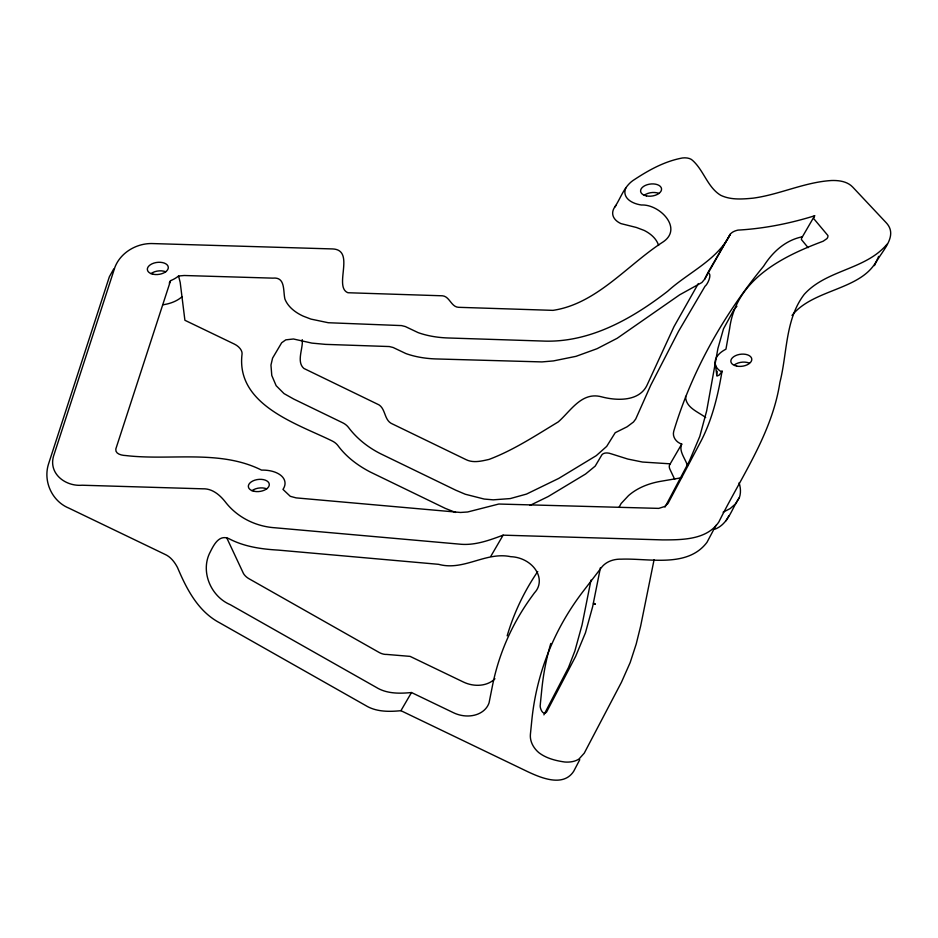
<?xml version="1.0" encoding="UTF-8"?>
<svg xmlns="http://www.w3.org/2000/svg" width="938" height="938" viewBox="0 0 938 938"><rect width="100%" height="100%" fill="white"/><g stroke="black" fill="none" stroke-linecap="round" stroke-linejoin="round"><path stroke-width="1.41" d="M685.584 396.352C685.549 407.655 698.071 411.747 705.681 417.539M302.212 339.638C303.42 348.057 296.068 361.728 303.889 368.446L378.987 404.864C385.483 409.038 384.287 419.368 391.087 423.308L466.057 459.643C473.315 463.243 481.569 461.086 489.026 459.421C513.719 450.111 535.727 435.466 558.216 421.936C570.855 410.891 581.654 391.486 601.493 396.809C617.063 400.936 640.126 401.757 647.537 384.076L673.976 326.682L698.329 283.569M716.609 374.52L717.207 371.272M590.999 580.094L582.052 624.907L574.888 650.949L568.487 667.504L543.899 714.862M600.449 567.607L592.64 606.71L585.453 632.787L575.627 656.412L546.514 712.141C542.914 716.28 539.35 707.533 540.311 704.579A26.358 20.824 18 0 1 540.382 703.547L541.801 689.407A399.436 315.614 18 0 1 550.782 643.503M878.613 256.402C865.563 290.51 814.149 287.661 792.024 315.426M714.779 529.231C728.392 524.225 731.828 508.302 739.402 497.539C741.043 492.743 740.633 487.572 739.097 482.812M654.056 559.834L640.666 625.998L636.21 644.031L630.172 662.556L621.46 682.243L584.257 753.155L579.063 758.948A32.502 19.639 30.2 0 1 564.805 762.019C555.671 760.718 546.127 758.326 538.717 752.557A26.358 20.812 18.1 0 1 530.416 734.243L531.834 720.091A399.436 315.614 18 0 1 583.424 590.975L601.598 567.361A26.358 20.824 18 0 1 621.425 559.165C649.096 558.098 687.39 568.299 706.982 542.328L715.987 525.339M721.639 371.952L722.084 370.85C718.145 394.851 712.364 418.887 701.237 440.661L667.973 503.507L664.573 506.543L658.757 508.384L498.781 504.034L467.652 511.984L460.511 512.465L296.103 497.879L290.288 496.319L282.971 489.39A26.358 15.149 -7.1 0 0 261.526 470.102C219.68 449.15 170.458 460.851 125.704 455.54C121.893 455.399 115.069 454.121 115.808 449.032L170.575 280.661A26.358 15.149 -7.1 0 0 178.56 276.007L184.2 275.502L272.841 278.14C285.656 276.745 282.959 290.886 284.918 299.046A62.365 35.843 -7.1 0 0 303.279 316.165L310.877 319.084L328.277 322.731L401.523 325.592L405.357 326.553L418.114 332.615A73.563 42.292 -7.1 0 0 448.047 337.973L542.703 341.045C589.392 343.097 631.907 318.885 667.68 291.249C688.422 272.337 717.336 260.178 730.327 234.113C732.215 231.827 735.134 230.771 737.936 230.115C763.567 228.649 788.752 223.725 813.328 216.186L814.641 215.752A9.181 5.276 -7.1 0 0 813.68 218.566L827.902 235.532A9.181 5.276 -7.1 0 1 826.917 238.615L823.177 241.218C782.128 256.566 736.189 279.477 729.682 328.253L725.942 349.194A26.358 15.149 -7.1 0 0 721.639 371.952L719.153 375.118L716.937 376.079L715.084 362.549M730.327 234.113L707.662 272.993C712.751 272.888 707.873 284.284 705.024 286.242L678.526 331.337L650.773 385.19L635.741 418.993L633.49 421.994L627.112 426.778L615.211 432.711L606.687 446.394L596.275 455.645L558.708 478.427L526.476 494.091L510.237 498.582L493.212 499.837L484.184 499.051L465.283 494.244L455.856 490.234L380.64 453.769C368.2 447.496 356.991 438.714 348.584 427.552A10.541 6.367 30.2 0 0 342.698 422.792L293.688 399.037L284.026 393.597L276.147 385.694L271.774 375.458L270.965 365.058L272.583 358.117L281.67 342.757L285.797 339.849L293.453 338.993L311.862 343.109L325.509 344.375L389.317 346.544L393.151 347.506L405.873 353.556A73.574 42.292 -7.1 0 0 435.853 358.937L541.941 361.916L553.443 360.919L576.014 356.334L597.025 348.713L617.192 338.278L679.663 294.825L701.859 282.537L704.684 279.184L707.346 273.65M579.778 759.698L573.681 771.306C563.281 787.381 541.015 777.907 527.613 771.634L400.925 710.687C388.953 711.86 376.197 712.001 365.562 705.458L219.691 622.832C198.059 611.424 186.639 589.099 177.505 567.525C174.585 561.979 170.54 556.68 164.607 554.182L68.849 508.115C51.942 501.173 42.867 481.135 48.612 463.735L109.371 276.733L113.721 268.96M665.03 507.059L689.442 460.91L699.795 436.381L706.677 410.832L717.91 348.479L723.515 328.781L734.032 309.54L736.916 306.234M169.262 283.088L170.575 280.661M619.021 507.364L621.097 503.542L628.46 495.663A122.268 73.868 30.2 0 1 661.138 481.241L681.621 477.747M726.082 520.731L728.779 515.912M874.451 265.618C879.527 252.85 899.53 236.857 886.176 222.705L852.654 187.025C847.249 181.386 838.982 180.284 831.537 180.518C804.534 182.136 779.724 194.576 753.085 198.164C742.31 199.161 730.714 200.122 720.665 195.268C707.58 187.33 703.828 170.47 692.596 160.421A10.541 6.062 -7.1 0 0 679.944 158.475C662.685 162.192 647.267 171.009 632.716 180.706C623.793 187.119 620.639 198.446 614.613 207.251M704.684 279.184L729.694 235.25M400.925 710.687L411.501 692.537L453.476 712.728A26.358 20.824 18 0 0 489.061 702.843L492.438 685.877A359.184 283.815 18 0 1 531.928 596.322L534.484 592.804A26.358 20.824 18 0 0 535.762 569.976A26.358 20.824 18 0 0 510.753 556.691C485.743 551.368 463.864 571.277 438.585 564.324L278.258 550.102C261.256 549.129 244.079 546.69 228.86 538.635C218.308 533.91 213.008 546.584 209.315 553.842C200.732 572.755 211.296 596.662 230.267 604.682L376.138 687.296C386.749 693.897 399.518 693.674 411.501 692.537M490.926 556.105L503.12 535.152L662.521 539.901C681.867 539.866 706.83 540.054 718.86 521.938C741.348 476.563 772.103 433.508 779.9 382.364C787.369 353.216 785.083 319.295 804.276 294.333C826.577 269.569 865.668 269.863 887.114 244.126M674.68 479.295L669.966 469.363A10.541 6.367 30.2 0 1 670.224 463.829L681.727 444.073C676.38 442.455 672.1 436.92 673.742 431.234C691.951 370.686 723.62 314.957 763.626 266.181C772.619 251.935 785.493 240.151 802.412 236.775L814.641 215.752M739.402 497.539L735.791 503.647L730.186 508.572L723.151 512.171M681.727 444.073C678.444 451.366 685.76 459.022 687.519 465.963M530.099 505.348L548.144 496.577L585.582 474.018L595.22 466.092L601.258 455.88A10.541 6.367 30.2 0 1 611.341 453.863L627.78 459.045L642.448 462.035L670.224 463.829M503.12 535.152C489.179 540.347 474.64 545.74 459.479 544.134L275.033 527.777C255.499 526.488 236.927 517.213 225.038 501.537C219.551 494.666 211.976 488.358 202.655 488.815L82.169 485.227C64.968 486.705 47.17 472.834 54.193 454.144L114.952 267.142C120.826 252.123 137.323 242.813 153.187 243.587L332.779 248.945C355.807 250.071 333.236 286.993 347.975 292.738L442.478 295.798C449.701 296.443 451.178 307.066 458.612 307.312L552.974 310.361C596.72 303.853 627.463 264.821 662.99 241.992C683.439 228.403 659.578 204.015 641.428 205.012A26.581 15.278 -7.1 0 1 627.44 198.61A26.616 15.301 -7.1 0 1 626.009 187.659M455.563 512.453L445.292 508.384L370.193 471.978C357.824 465.529 346.356 456.994 338.02 445.702A10.541 6.367 30.2 0 0 332.134 440.942C297.264 423.788 235.602 404.97 242.074 353.849A10.541 6.367 30.2 0 0 234.43 344.117L184.903 320.28L180.19 282.385L178.56 276.007M808.11 247.667L801.451 239.589A9.181 5.276 -7.1 0 1 802.412 236.775M226.773 537.884L243.446 573.47A10.541 6.367 30.2 0 0 249.016 578.746L379.046 652.402A10.541 6.367 30.2 0 0 386.608 654.419L410.094 656.377L463.442 682.043A26.358 20.824 18 0 0 494.936 678.76M734.384 364.905A10.541 6.062 -7.1 0 1 749.181 363.076M251.959 490.691A10.541 6.062 -7.1 0 1 266.755 488.862M644.218 195.28A10.541 6.062 -7.1 0 1 659.015 193.451M658.605 245.451A52.927 30.426 -7.1 0 0 644.172 230.42L636.386 227.477L620.944 223.607A26.37 15.16 -7.1 0 1 616.16 205.293M150.959 273.638A10.541 6.062 -7.1 0 1 165.756 271.809M181.972 296.748A26.358 15.149 -7.1 0 1 162.849 304.791M507.177 635.823A359.184 283.815 18 0 1 537.732 571.535M595.313 604.178L593.414 603.193A26.358 20.824 18 0 0 595.313 604.178M736.717 366.113A10.541 6.062 -7.1 0 0 751.772 358.961A10.541 6.062 -7.1 0 0 735.439 355.701A10.541 6.062 -7.1 0 0 736.717 366.113M254.221 491.324A10.541 6.062 -7.1 0 0 269.276 484.184A10.541 6.062 -7.1 0 0 252.943 480.913A10.541 6.062 -7.1 0 0 254.221 491.324M646.481 195.913A10.541 6.062 -7.1 0 0 661.536 188.761A10.541 6.062 -7.1 0 0 645.203 185.489A10.541 6.062 -7.1 0 0 646.481 195.913M153.222 274.271A10.541 6.062 -7.1 0 0 168.277 267.119A10.541 6.062 -7.1 0 0 151.944 263.859A10.541 6.062 -7.1 0 0 153.222 274.271"/></g></svg>
